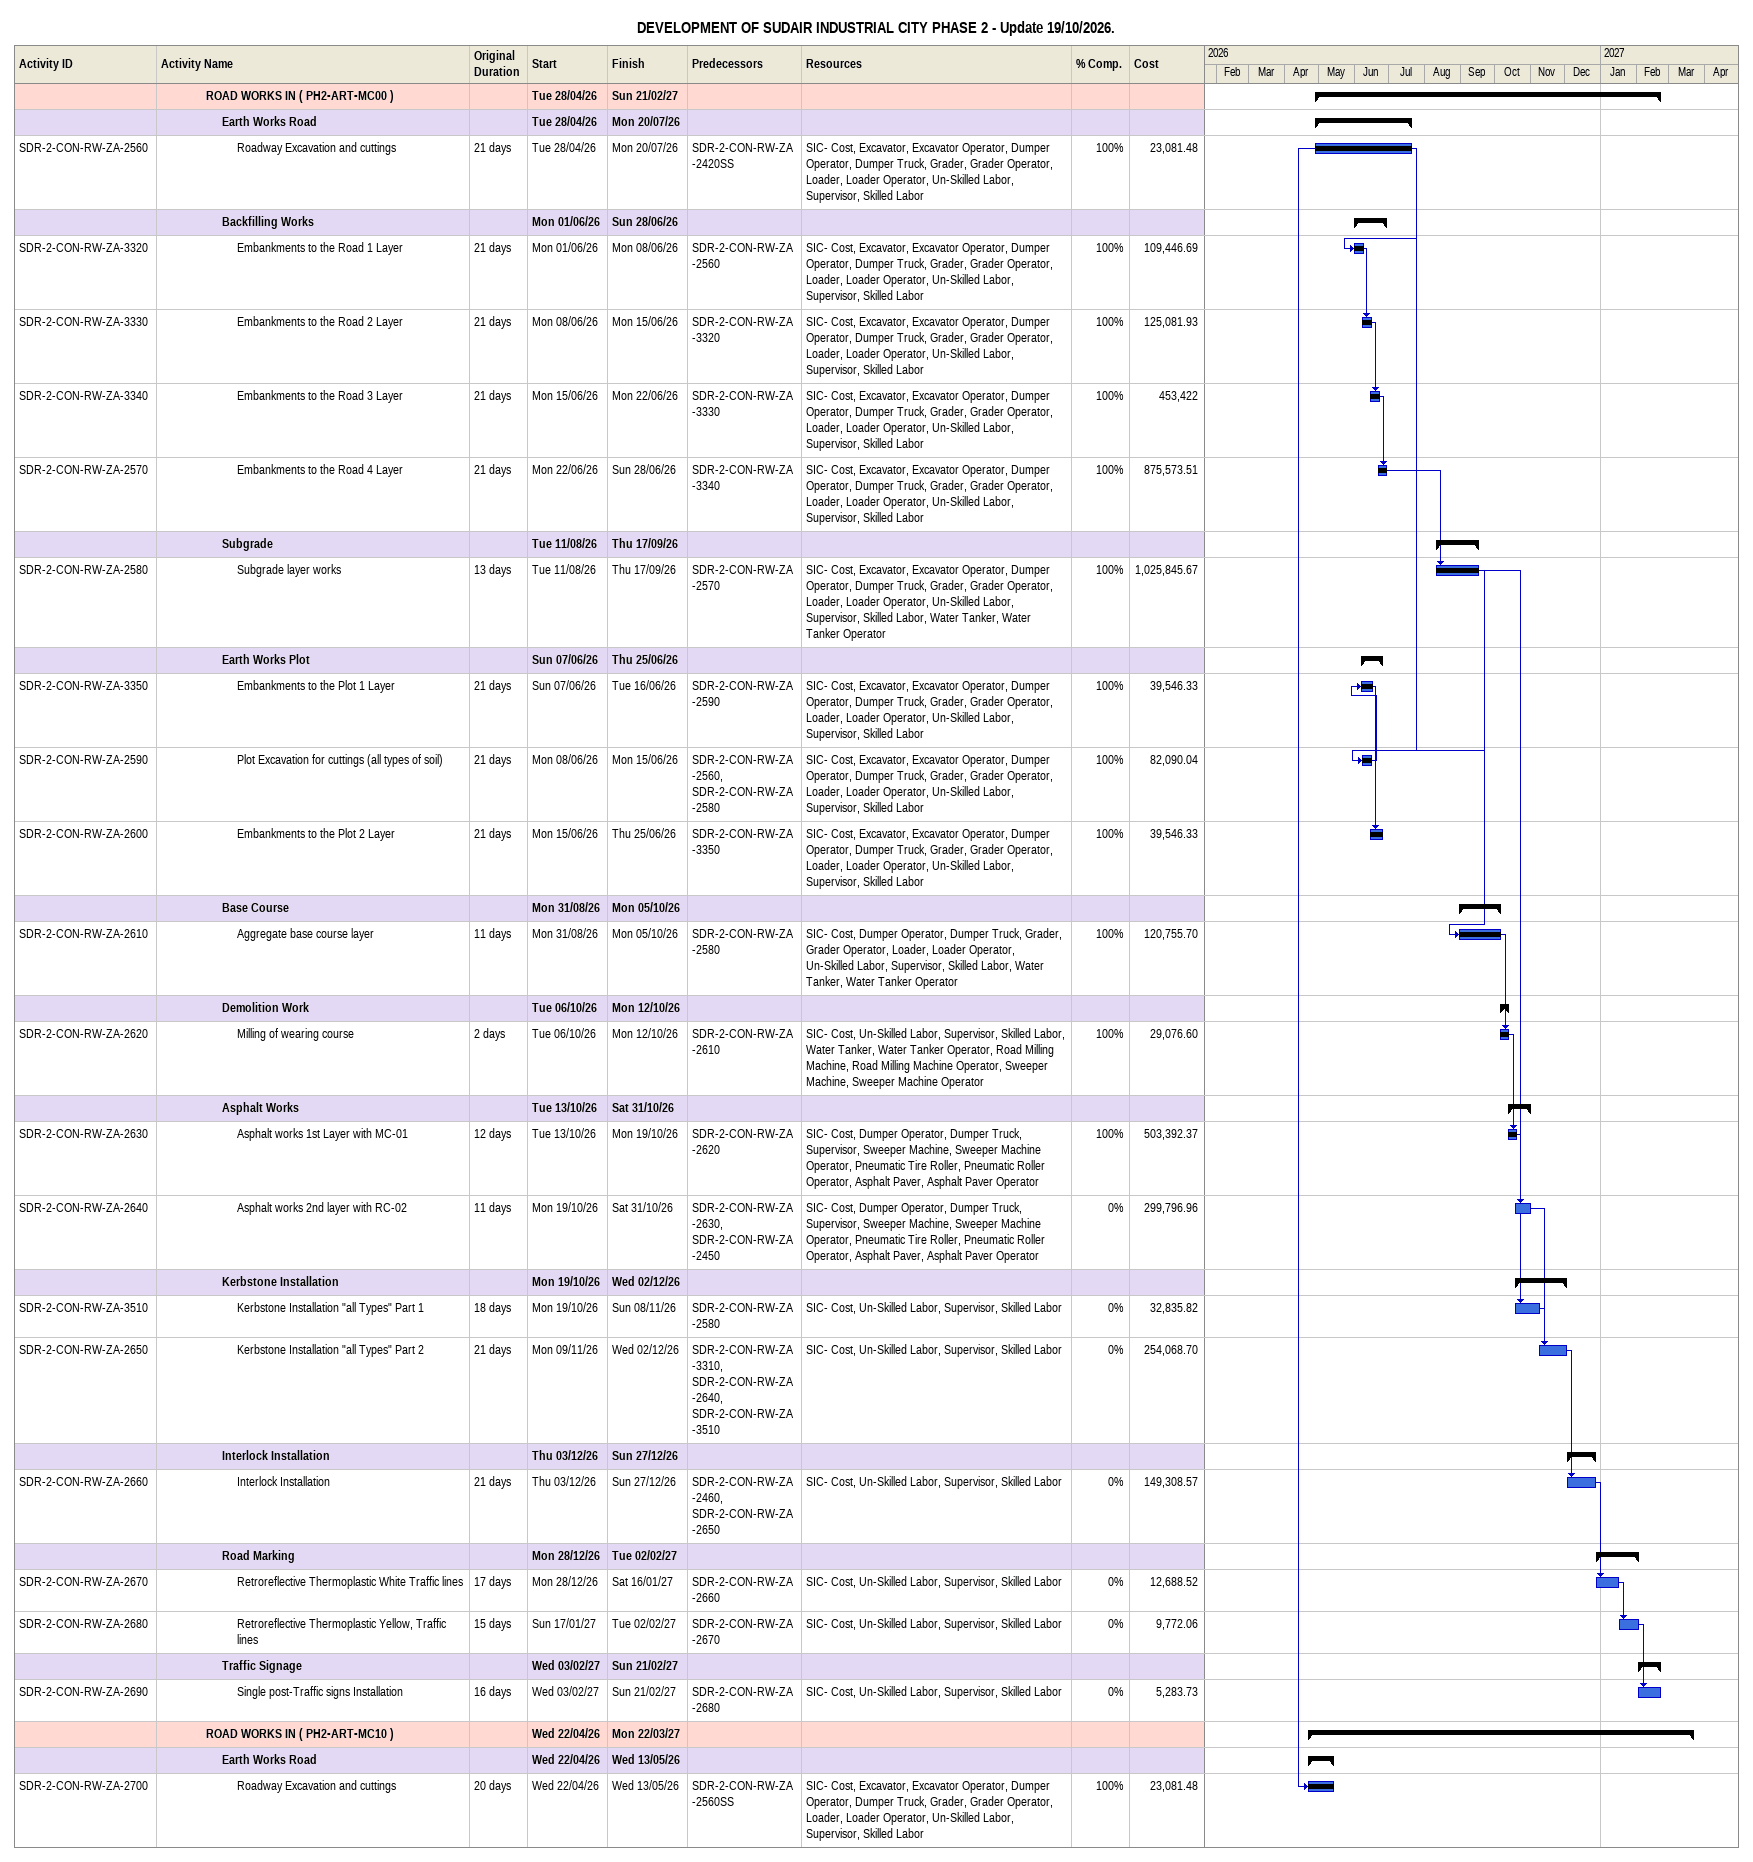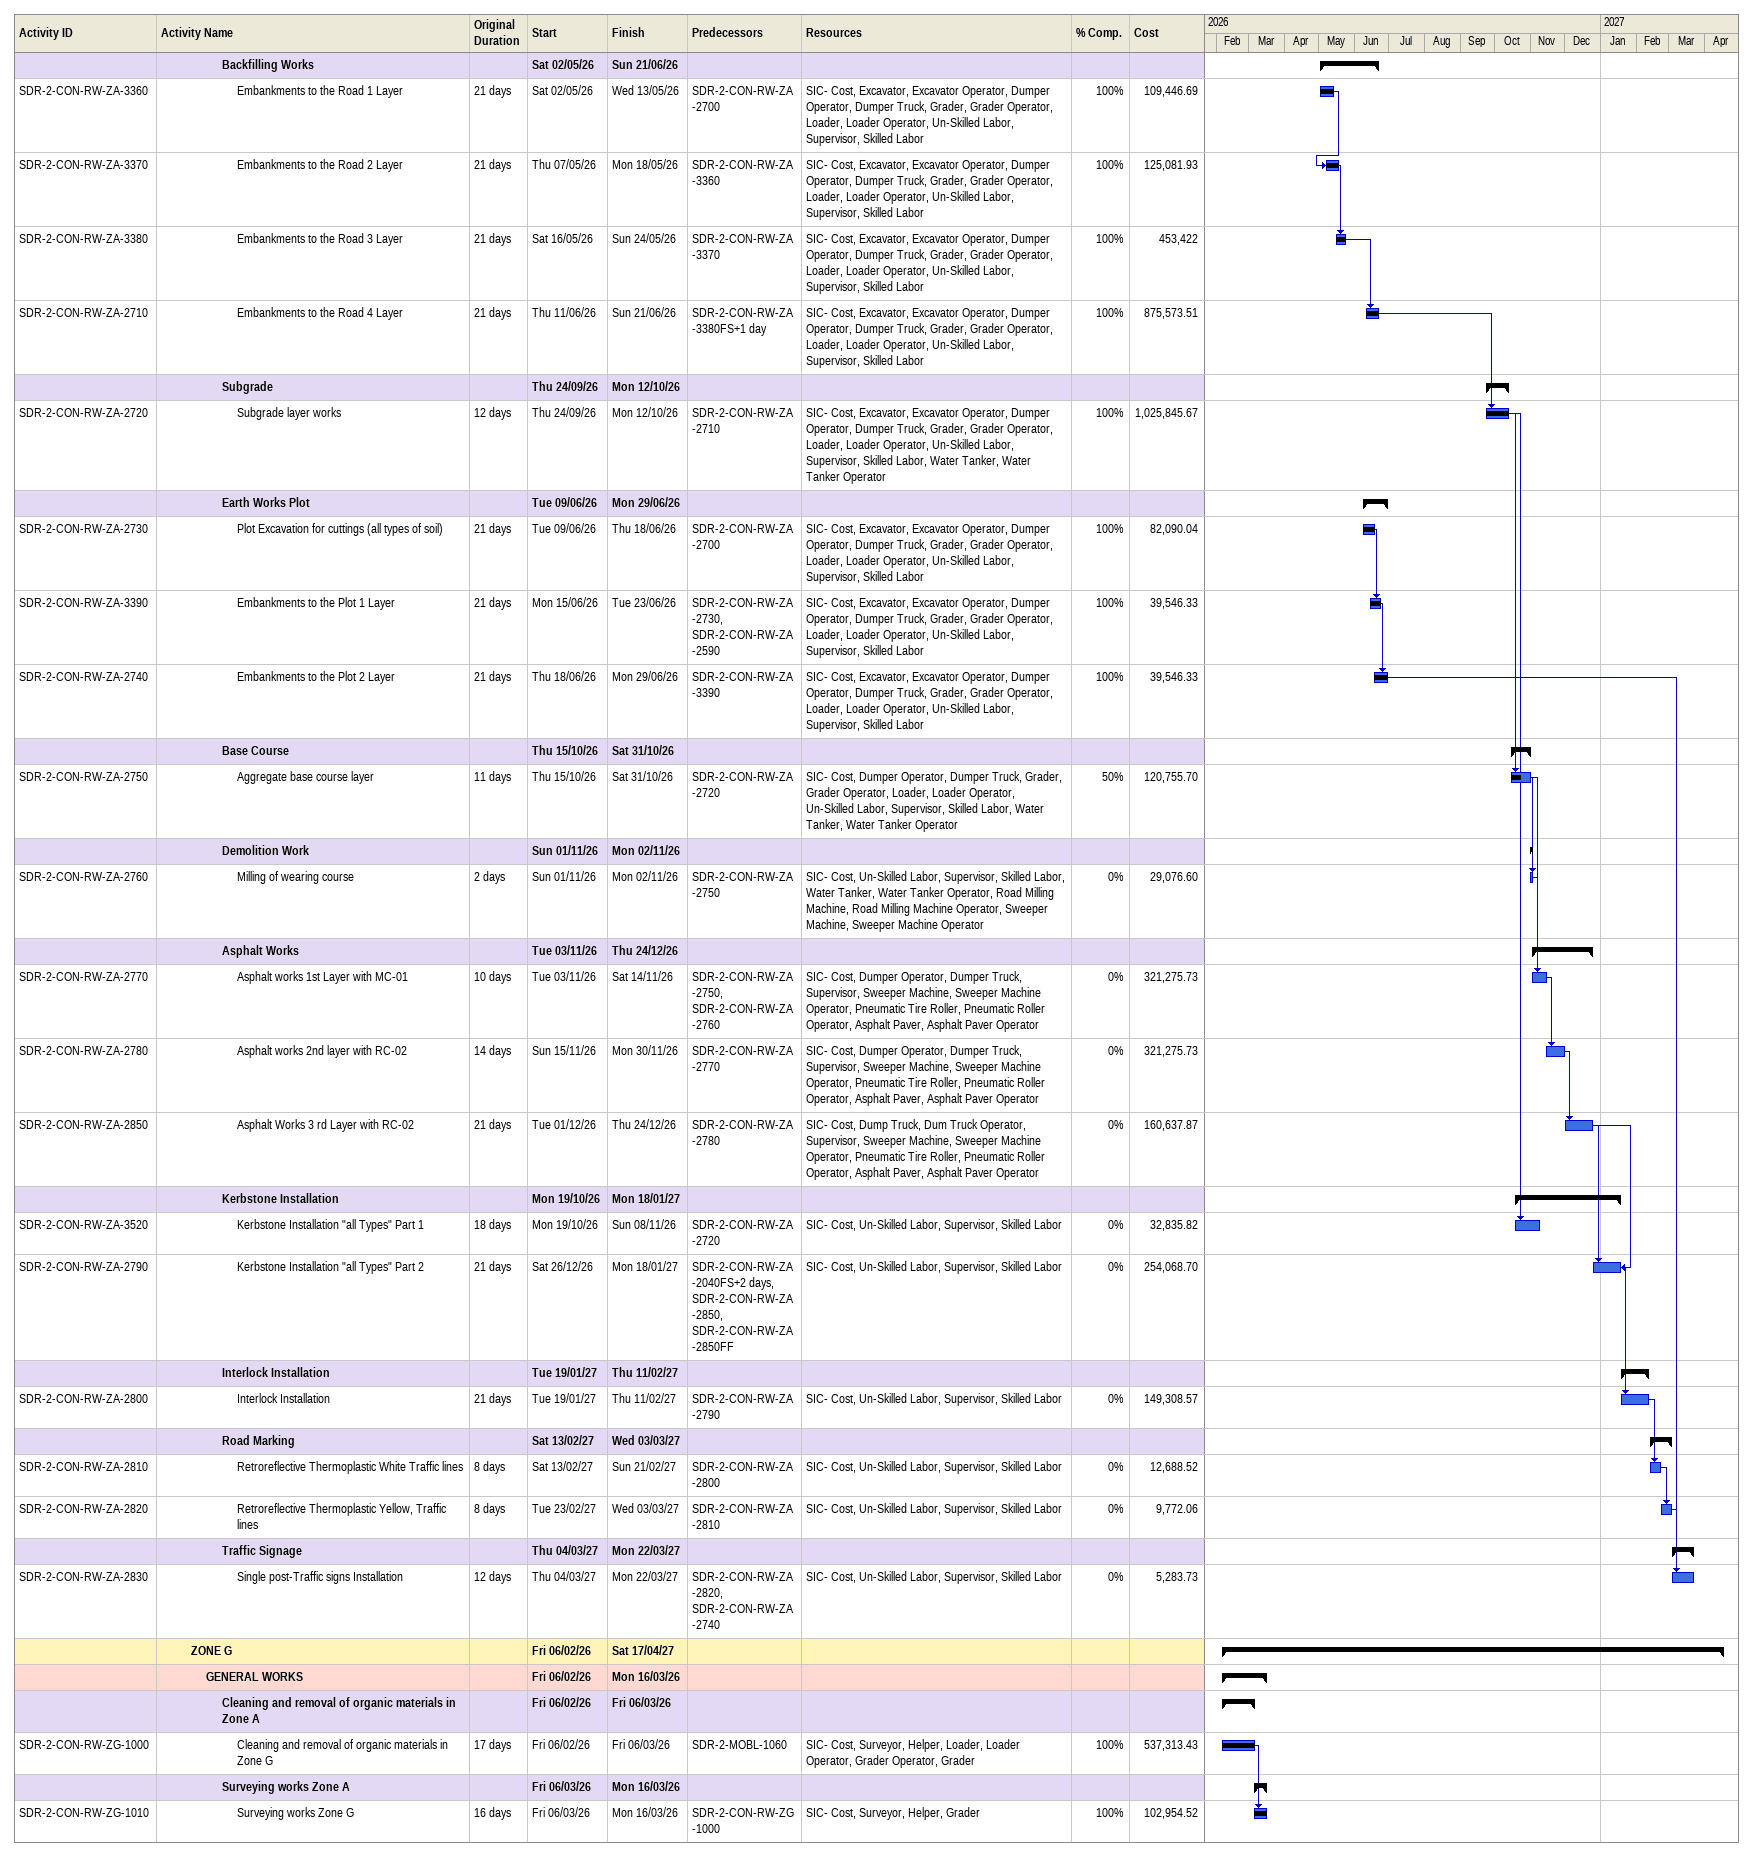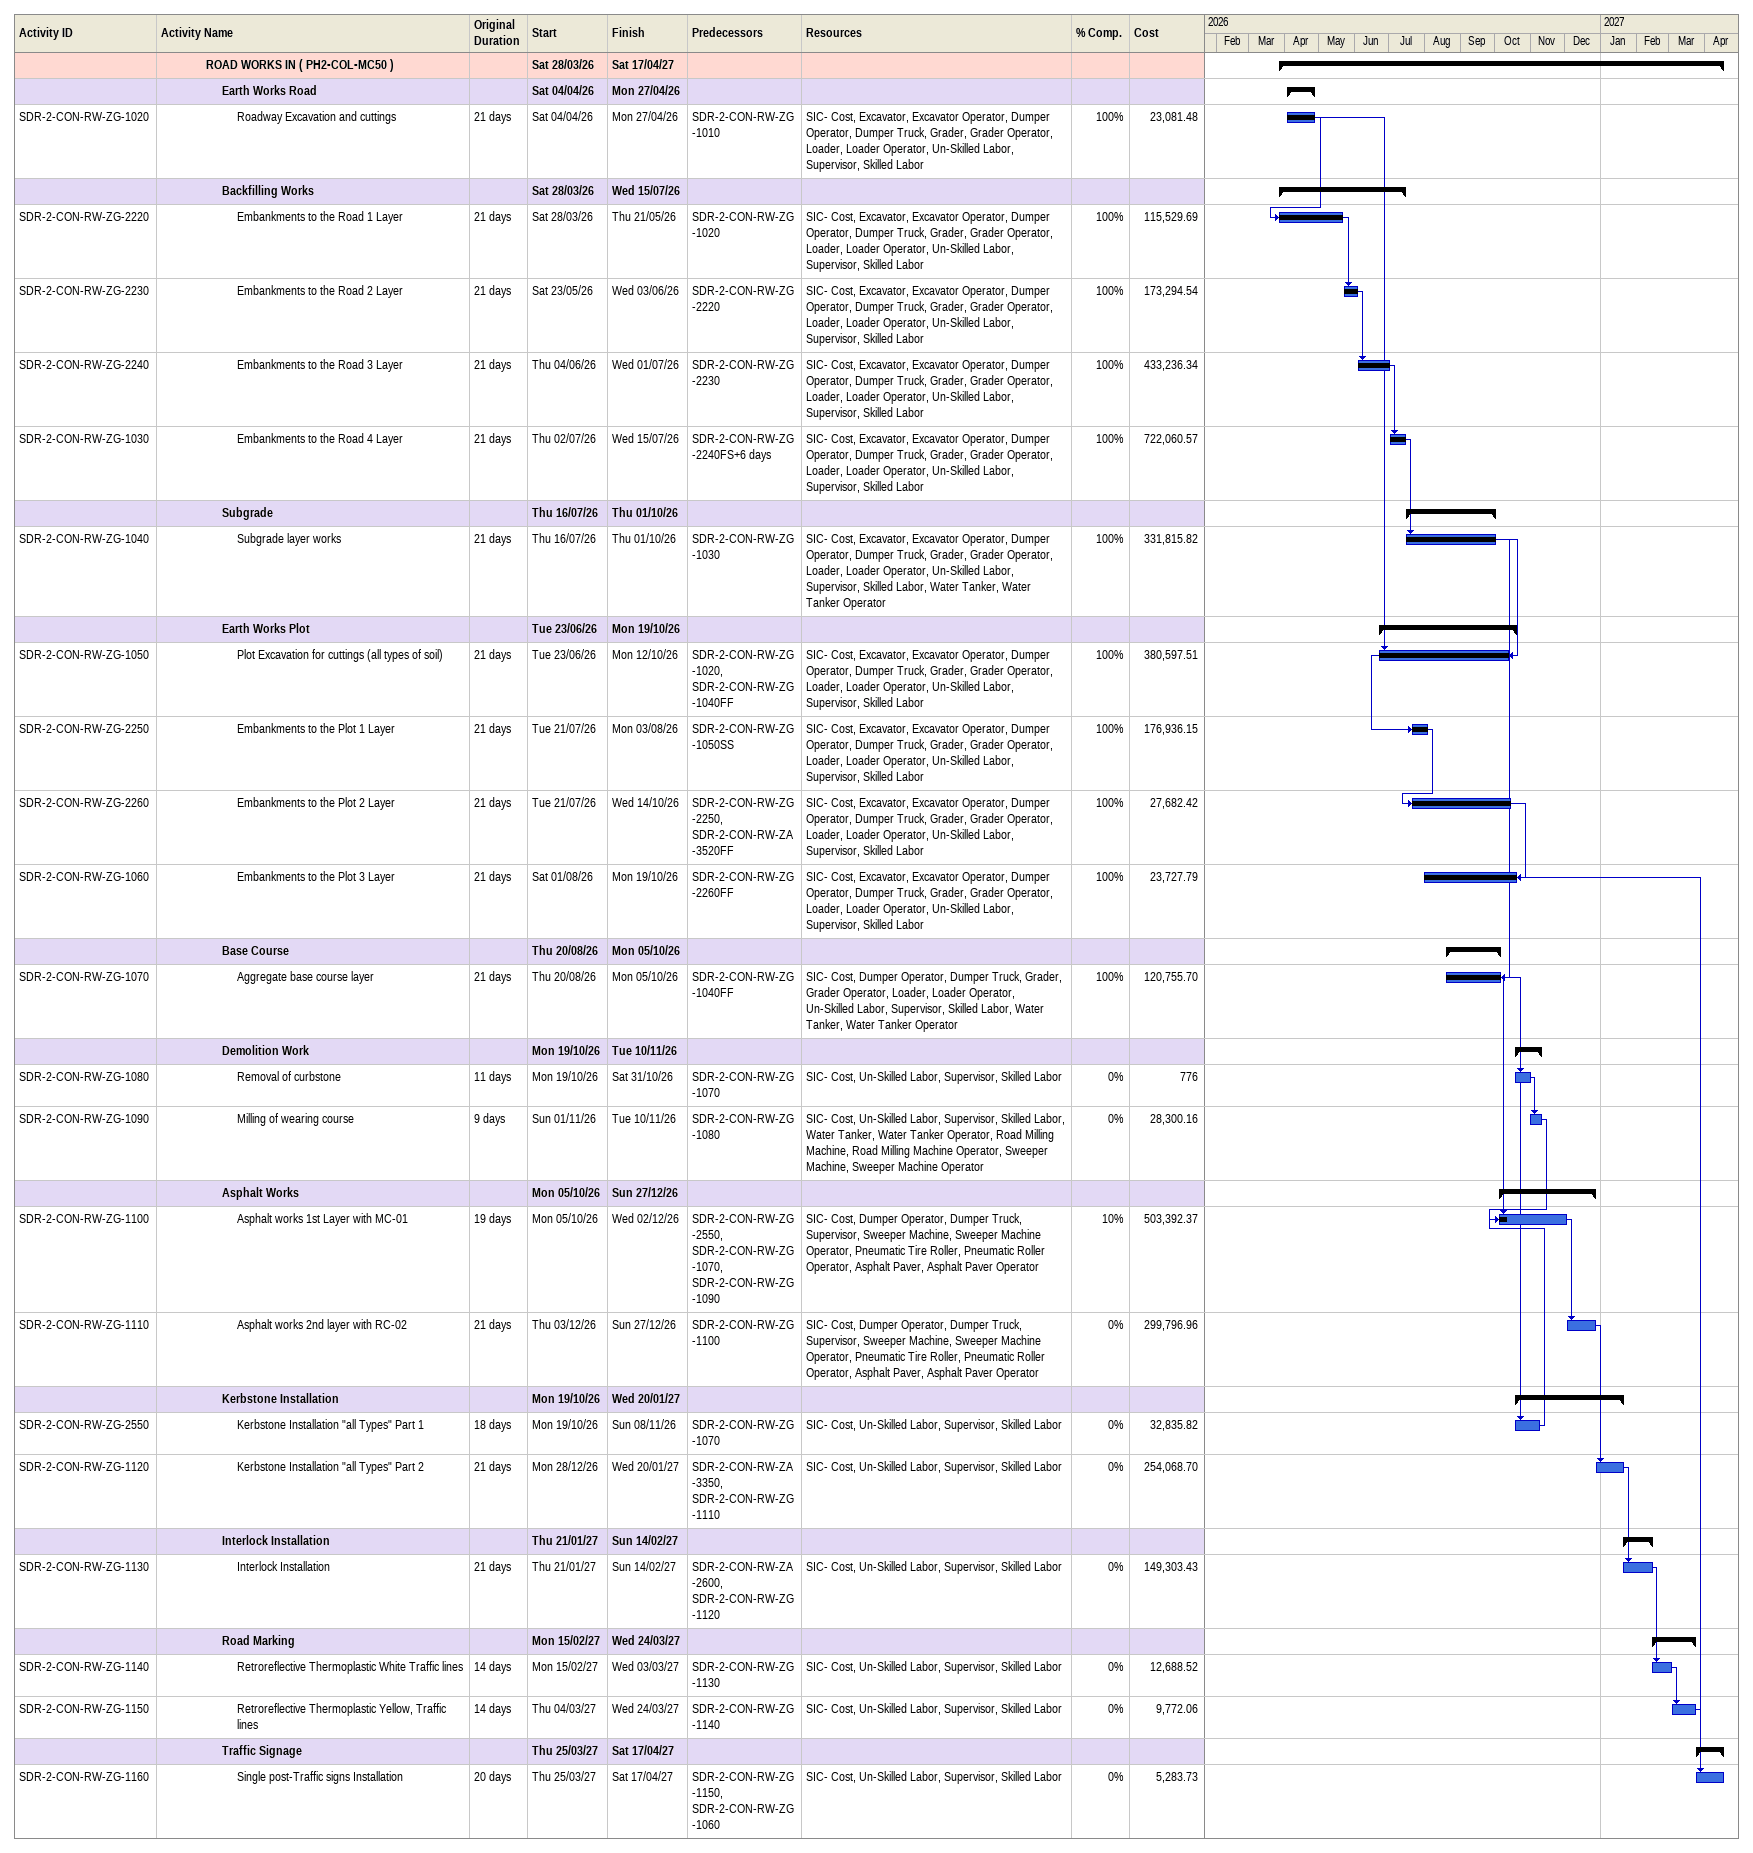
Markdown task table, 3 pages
DEVELOPMENT OF SUDAIR INDUSTRIAL CITY PHASE 2 - Update 19/10/2026.

| ID | Level | Task | Original duration | Start | Finish | Predecessors | Resources | % complete | Cost |
|---|---|---|---|---|---|---|---|---|---|
|  | 4 | **ROAD WORKS IN ( PH2-ART-MC00 )** |  | 2026-04-28 | 2027-02-21 |  |  |  |  |
|  | 5 | **Earth Works Road** |  | 2026-04-28 | 2026-07-20 |  |  |  |  |
| SDR-2-CON-RW-ZA-2560 | 6 | Roadway Excavation and cuttings | 21d | 2026-04-28 | 2026-07-20 | SDR-2-CON-RW-ZA-2420SS | SIC- Cost, Excavator, Excavator Operator, Dumper Operator, Dumper Truck, Grader, Grader Operator, Loader, Loader Operator, Un-Skilled Labor, Supervisor, Skilled Labor | 100 | 23081.48 |
|  | 5 | **Backfilling Works** |  | 2026-06-01 | 2026-06-28 |  |  |  |  |
| SDR-2-CON-RW-ZA-3320 | 6 | Embankments to the Road 1 Layer | 21d | 2026-06-01 | 2026-06-08 | SDR-2-CON-RW-ZA-2560 | SIC- Cost, Excavator, Excavator Operator, Dumper Operator, Dumper Truck, Grader, Grader Operator, Loader, Loader Operator, Un-Skilled Labor, Supervisor, Skilled Labor | 100 | 109446.69 |
| SDR-2-CON-RW-ZA-3330 | 6 | Embankments to the Road 2 Layer | 21d | 2026-06-08 | 2026-06-15 | SDR-2-CON-RW-ZA-3320 | SIC- Cost, Excavator, Excavator Operator, Dumper Operator, Dumper Truck, Grader, Grader Operator, Loader, Loader Operator, Un-Skilled Labor, Supervisor, Skilled Labor | 100 | 125081.93 |
| SDR-2-CON-RW-ZA-3340 | 6 | Embankments to the Road 3 Layer | 21d | 2026-06-15 | 2026-06-22 | SDR-2-CON-RW-ZA-3330 | SIC- Cost, Excavator, Excavator Operator, Dumper Operator, Dumper Truck, Grader, Grader Operator, Loader, Loader Operator, Un-Skilled Labor, Supervisor, Skilled Labor | 100 | 453422 |
| SDR-2-CON-RW-ZA-2570 | 6 | Embankments to the Road 4 Layer | 21d | 2026-06-22 | 2026-06-28 | SDR-2-CON-RW-ZA-3340 | SIC- Cost, Excavator, Excavator Operator, Dumper Operator, Dumper Truck, Grader, Grader Operator, Loader, Loader Operator, Un-Skilled Labor, Supervisor, Skilled Labor | 100 | 875573.51 |
|  | 5 | **Subgrade** |  | 2026-08-11 | 2026-09-17 |  |  |  |  |
| SDR-2-CON-RW-ZA-2580 | 6 | Subgrade layer works | 13d | 2026-08-11 | 2026-09-17 | SDR-2-CON-RW-ZA-2570 | SIC- Cost, Excavator, Excavator Operator, Dumper Operator, Dumper Truck, Grader, Grader Operator, Loader, Loader Operator, Un-Skilled Labor, Supervisor, Skilled Labor, Water Tanker, Water Tanker Operator | 100 | 1025845.67 |
|  | 5 | **Earth Works Plot** |  | 2026-06-07 | 2026-06-25 |  |  |  |  |
| SDR-2-CON-RW-ZA-3350 | 6 | Embankments to the Plot 1 Layer | 21d | 2026-06-07 | 2026-06-16 | SDR-2-CON-RW-ZA-2590 | SIC- Cost, Excavator, Excavator Operator, Dumper Operator, Dumper Truck, Grader, Grader Operator, Loader, Loader Operator, Un-Skilled Labor, Supervisor, Skilled Labor | 100 | 39546.33 |
| SDR-2-CON-RW-ZA-2590 | 6 | Plot Excavation for cuttings (all types of soil) | 21d | 2026-06-08 | 2026-06-15 | SDR-2-CON-RW-ZA-2560, SDR-2-CON-RW-ZA-2580 | SIC- Cost, Excavator, Excavator Operator, Dumper Operator, Dumper Truck, Grader, Grader Operator, Loader, Loader Operator, Un-Skilled Labor, Supervisor, Skilled Labor | 100 | 82090.04 |
| SDR-2-CON-RW-ZA-2600 | 6 | Embankments to the Plot 2 Layer | 21d | 2026-06-15 | 2026-06-25 | SDR-2-CON-RW-ZA-3350 | SIC- Cost, Excavator, Excavator Operator, Dumper Operator, Dumper Truck, Grader, Grader Operator, Loader, Loader Operator, Un-Skilled Labor, Supervisor, Skilled Labor | 100 | 39546.33 |
|  | 5 | **Base Course** |  | 2026-08-31 | 2026-10-05 |  |  |  |  |
| SDR-2-CON-RW-ZA-2610 | 6 | Aggregate base course layer | 11d | 2026-08-31 | 2026-10-05 | SDR-2-CON-RW-ZA-2580 | SIC- Cost, Dumper Operator, Dumper Truck, Grader, Grader Operator, Loader, Loader Operator, Un-Skilled Labor, Supervisor, Skilled Labor, Water Tanker, Water Tanker Operator | 100 | 120755.70 |
|  | 5 | **Demolition Work** |  | 2026-10-06 | 2026-10-12 |  |  |  |  |
| SDR-2-CON-RW-ZA-2620 | 6 | Milling of wearing course | 2d | 2026-10-06 | 2026-10-12 | SDR-2-CON-RW-ZA-2610 | SIC- Cost, Un-Skilled Labor, Supervisor, Skilled Labor, Water Tanker, Water Tanker Operator, Road Milling Machine, Road Milling Machine Operator, Sweeper Machine, Sweeper Machine Operator | 100 | 29076.60 |
|  | 5 | **Asphalt Works** |  | 2026-10-13 | 2026-10-31 |  |  |  |  |
| SDR-2-CON-RW-ZA-2630 | 6 | Asphalt works 1st Layer with MC-01 | 12d | 2026-10-13 | 2026-10-19 | SDR-2-CON-RW-ZA-2620 | SIC- Cost, Dumper Operator, Dumper Truck, Supervisor, Sweeper Machine, Sweeper Machine Operator, Pneumatic Tire Roller, Pneumatic Roller Operator, Asphalt Paver, Asphalt Paver Operator | 100 | 503392.37 |
| SDR-2-CON-RW-ZA-2640 | 6 | Asphalt works 2nd layer with RC-02 | 11d | 2026-10-19 | 2026-10-31 | SDR-2-CON-RW-ZA-2630, SDR-2-CON-RW-ZA-2450 | SIC- Cost, Dumper Operator, Dumper Truck, Supervisor, Sweeper Machine, Sweeper Machine Operator, Pneumatic Tire Roller, Pneumatic Roller Operator, Asphalt Paver, Asphalt Paver Operator | 0 | 299796.96 |
|  | 5 | **Kerbstone Installation** |  | 2026-10-19 | 2026-12-02 |  |  |  |  |
| SDR-2-CON-RW-ZA-3510 | 6 | Kerbstone Installation "all Types" Part 1 | 18d | 2026-10-19 | 2026-11-08 | SDR-2-CON-RW-ZA-2580 | SIC- Cost, Un-Skilled Labor, Supervisor, Skilled Labor | 0 | 32835.82 |
| SDR-2-CON-RW-ZA-2650 | 6 | Kerbstone Installation "all Types" Part 2 | 21d | 2026-11-09 | 2026-12-02 | SDR-2-CON-RW-ZA-3310, SDR-2-CON-RW-ZA-2640, SDR-2-CON-RW-ZA-3510 | SIC- Cost, Un-Skilled Labor, Supervisor, Skilled Labor | 0 | 254068.70 |
|  | 5 | **Interlock Installation** |  | 2026-12-03 | 2026-12-27 |  |  |  |  |
| SDR-2-CON-RW-ZA-2660 | 6 | Interlock Installation | 21d | 2026-12-03 | 2026-12-27 | SDR-2-CON-RW-ZA-2460, SDR-2-CON-RW-ZA-2650 | SIC- Cost, Un-Skilled Labor, Supervisor, Skilled Labor | 0 | 149308.57 |
|  | 5 | **Road Marking** |  | 2026-12-28 | 2027-02-02 |  |  |  |  |
| SDR-2-CON-RW-ZA-2670 | 6 | Retroreflective Thermoplastic White Traffic lines | 17d | 2026-12-28 | 2027-01-16 | SDR-2-CON-RW-ZA-2660 | SIC- Cost, Un-Skilled Labor, Supervisor, Skilled Labor | 0 | 12688.52 |
| SDR-2-CON-RW-ZA-2680 | 6 | Retroreflective Thermoplastic Yellow, Traffic lines | 15d | 2027-01-17 | 2027-02-02 | SDR-2-CON-RW-ZA-2670 | SIC- Cost, Un-Skilled Labor, Supervisor, Skilled Labor | 0 | 9772.06 |
|  | 5 | **Traffic Signage** |  | 2027-02-03 | 2027-02-21 |  |  |  |  |
| SDR-2-CON-RW-ZA-2690 | 6 | Single post-Traffic signs Installation | 16d | 2027-02-03 | 2027-02-21 | SDR-2-CON-RW-ZA-2680 | SIC- Cost, Un-Skilled Labor, Supervisor, Skilled Labor | 0 | 5283.73 |
|  | 4 | **ROAD WORKS IN ( PH2-ART-MC10 )** |  | 2026-04-22 | 2027-03-22 |  |  |  |  |
|  | 5 | **Earth Works Road** |  | 2026-04-22 | 2026-05-13 |  |  |  |  |
| SDR-2-CON-RW-ZA-2700 | 6 | Roadway Excavation and cuttings | 20d | 2026-04-22 | 2026-05-13 | SDR-2-CON-RW-ZA-2560SS | SIC- Cost, Excavator, Excavator Operator, Dumper Operator, Dumper Truck, Grader, Grader Operator, Loader, Loader Operator, Un-Skilled Labor, Supervisor, Skilled Labor | 100 | 23081.48 |
|  | 5 | **Backfilling Works** |  | 2026-05-02 | 2026-06-21 |  |  |  |  |
| SDR-2-CON-RW-ZA-3360 | 6 | Embankments to the Road 1 Layer | 21d | 2026-05-02 | 2026-05-13 | SDR-2-CON-RW-ZA-2700 | SIC- Cost, Excavator, Excavator Operator, Dumper Operator, Dumper Truck, Grader, Grader Operator, Loader, Loader Operator, Un-Skilled Labor, Supervisor, Skilled Labor | 100 | 109446.69 |
| SDR-2-CON-RW-ZA-3370 | 6 | Embankments to the Road 2 Layer | 21d | 2026-05-07 | 2026-05-18 | SDR-2-CON-RW-ZA-3360 | SIC- Cost, Excavator, Excavator Operator, Dumper Operator, Dumper Truck, Grader, Grader Operator, Loader, Loader Operator, Un-Skilled Labor, Supervisor, Skilled Labor | 100 | 125081.93 |
| SDR-2-CON-RW-ZA-3380 | 6 | Embankments to the Road 3 Layer | 21d | 2026-05-16 | 2026-05-24 | SDR-2-CON-RW-ZA-3370 | SIC- Cost, Excavator, Excavator Operator, Dumper Operator, Dumper Truck, Grader, Grader Operator, Loader, Loader Operator, Un-Skilled Labor, Supervisor, Skilled Labor | 100 | 453422 |
| SDR-2-CON-RW-ZA-2710 | 6 | Embankments to the Road 4 Layer | 21d | 2026-06-11 | 2026-06-21 | SDR-2-CON-RW-ZA-3380FS+1d | SIC- Cost, Excavator, Excavator Operator, Dumper Operator, Dumper Truck, Grader, Grader Operator, Loader, Loader Operator, Un-Skilled Labor, Supervisor, Skilled Labor | 100 | 875573.51 |
|  | 5 | **Subgrade** |  | 2026-09-24 | 2026-10-12 |  |  |  |  |
| SDR-2-CON-RW-ZA-2720 | 6 | Subgrade layer works | 12d | 2026-09-24 | 2026-10-12 | SDR-2-CON-RW-ZA-2710 | SIC- Cost, Excavator, Excavator Operator, Dumper Operator, Dumper Truck, Grader, Grader Operator, Loader, Loader Operator, Un-Skilled Labor, Supervisor, Skilled Labor, Water Tanker, Water Tanker Operator | 100 | 1025845.67 |
|  | 5 | **Earth Works Plot** |  | 2026-06-09 | 2026-06-29 |  |  |  |  |
| SDR-2-CON-RW-ZA-2730 | 6 | Plot Excavation for cuttings (all types of soil) | 21d | 2026-06-09 | 2026-06-18 | SDR-2-CON-RW-ZA-2700 | SIC- Cost, Excavator, Excavator Operator, Dumper Operator, Dumper Truck, Grader, Grader Operator, Loader, Loader Operator, Un-Skilled Labor, Supervisor, Skilled Labor | 100 | 82090.04 |
| SDR-2-CON-RW-ZA-3390 | 6 | Embankments to the Plot 1 Layer | 21d | 2026-06-15 | 2026-06-23 | SDR-2-CON-RW-ZA-2730, SDR-2-CON-RW-ZA-2590 | SIC- Cost, Excavator, Excavator Operator, Dumper Operator, Dumper Truck, Grader, Grader Operator, Loader, Loader Operator, Un-Skilled Labor, Supervisor, Skilled Labor | 100 | 39546.33 |
| SDR-2-CON-RW-ZA-2740 | 6 | Embankments to the Plot 2 Layer | 21d | 2026-06-18 | 2026-06-29 | SDR-2-CON-RW-ZA-3390 | SIC- Cost, Excavator, Excavator Operator, Dumper Operator, Dumper Truck, Grader, Grader Operator, Loader, Loader Operator, Un-Skilled Labor, Supervisor, Skilled Labor | 100 | 39546.33 |
|  | 5 | **Base Course** |  | 2026-10-15 | 2026-10-31 |  |  |  |  |
| SDR-2-CON-RW-ZA-2750 | 6 | Aggregate base course layer | 11d | 2026-10-15 | 2026-10-31 | SDR-2-CON-RW-ZA-2720 | SIC- Cost, Dumper Operator, Dumper Truck, Grader, Grader Operator, Loader, Loader Operator, Un-Skilled Labor, Supervisor, Skilled Labor, Water Tanker, Water Tanker Operator | 50 | 120755.70 |
|  | 5 | **Demolition Work** |  | 2026-11-01 | 2026-11-02 |  |  |  |  |
| SDR-2-CON-RW-ZA-2760 | 6 | Milling of wearing course | 2d | 2026-11-01 | 2026-11-02 | SDR-2-CON-RW-ZA-2750 | SIC- Cost, Un-Skilled Labor, Supervisor, Skilled Labor, Water Tanker, Water Tanker Operator, Road Milling Machine, Road Milling Machine Operator, Sweeper Machine, Sweeper Machine Operator | 0 | 29076.60 |
|  | 5 | **Asphalt Works** |  | 2026-11-03 | 2026-12-24 |  |  |  |  |
| SDR-2-CON-RW-ZA-2770 | 6 | Asphalt works 1st Layer with MC-01 | 10d | 2026-11-03 | 2026-11-14 | SDR-2-CON-RW-ZA-2750, SDR-2-CON-RW-ZA-2760 | SIC- Cost, Dumper Operator, Dumper Truck, Supervisor, Sweeper Machine, Sweeper Machine Operator, Pneumatic Tire Roller, Pneumatic Roller Operator, Asphalt Paver, Asphalt Paver Operator | 0 | 321275.73 |
| SDR-2-CON-RW-ZA-2780 | 6 | Asphalt works 2nd layer with RC-02 | 14d | 2026-11-15 | 2026-11-30 | SDR-2-CON-RW-ZA-2770 | SIC- Cost, Dumper Operator, Dumper Truck, Supervisor, Sweeper Machine, Sweeper Machine Operator, Pneumatic Tire Roller, Pneumatic Roller Operator, Asphalt Paver, Asphalt Paver Operator | 0 | 321275.73 |
| SDR-2-CON-RW-ZA-2850 | 6 | Asphalt Works 3 rd Layer with RC-02 | 21d | 2026-12-01 | 2026-12-24 | SDR-2-CON-RW-ZA-2780 | SIC- Cost, Dump Truck, Dum Truck Operator, Supervisor, Sweeper Machine, Sweeper Machine Operator, Pneumatic Tire Roller, Pneumatic Roller Operator, Asphalt Paver, Asphalt Paver Operator | 0 | 160637.87 |
|  | 5 | **Kerbstone Installation** |  | 2026-10-19 | 2027-01-18 |  |  |  |  |
| SDR-2-CON-RW-ZA-3520 | 6 | Kerbstone Installation "all Types" Part 1 | 18d | 2026-10-19 | 2026-11-08 | SDR-2-CON-RW-ZA-2720 | SIC- Cost, Un-Skilled Labor, Supervisor, Skilled Labor | 0 | 32835.82 |
| SDR-2-CON-RW-ZA-2790 | 6 | Kerbstone Installation "all Types" Part 2 | 21d | 2026-12-26 | 2027-01-18 | SDR-2-CON-RW-ZA-2040FS+2d, SDR-2-CON-RW-ZA-2850, SDR-2-CON-RW-ZA-2850FF | SIC- Cost, Un-Skilled Labor, Supervisor, Skilled Labor | 0 | 254068.70 |
|  | 5 | **Interlock Installation** |  | 2027-01-19 | 2027-02-11 |  |  |  |  |
| SDR-2-CON-RW-ZA-2800 | 6 | Interlock Installation | 21d | 2027-01-19 | 2027-02-11 | SDR-2-CON-RW-ZA-2790 | SIC- Cost, Un-Skilled Labor, Supervisor, Skilled Labor | 0 | 149308.57 |
|  | 5 | **Road Marking** |  | 2027-02-13 | 2027-03-03 |  |  |  |  |
| SDR-2-CON-RW-ZA-2810 | 6 | Retroreflective Thermoplastic White Traffic lines | 8d | 2027-02-13 | 2027-02-21 | SDR-2-CON-RW-ZA-2800 | SIC- Cost, Un-Skilled Labor, Supervisor, Skilled Labor | 0 | 12688.52 |
| SDR-2-CON-RW-ZA-2820 | 6 | Retroreflective Thermoplastic Yellow, Traffic lines | 8d | 2027-02-23 | 2027-03-03 | SDR-2-CON-RW-ZA-2810 | SIC- Cost, Un-Skilled Labor, Supervisor, Skilled Labor | 0 | 9772.06 |
|  | 5 | **Traffic Signage** |  | 2027-03-04 | 2027-03-22 |  |  |  |  |
| SDR-2-CON-RW-ZA-2830 | 6 | Single post-Traffic signs Installation | 12d | 2027-03-04 | 2027-03-22 | SDR-2-CON-RW-ZA-2820, SDR-2-CON-RW-ZA-2740 | SIC- Cost, Un-Skilled Labor, Supervisor, Skilled Labor | 0 | 5283.73 |
|  | 3 | **ZONE G** |  | 2026-02-06 | 2027-04-17 |  |  |  |  |
|  | 4 | **GENERAL WORKS** |  | 2026-02-06 | 2026-03-16 |  |  |  |  |
|  | 5 | **Cleaning and removal of organic materials in Zone A** |  | 2026-02-06 | 2026-03-06 |  |  |  |  |
| SDR-2-CON-RW-ZG-1000 | 6 | Cleaning and removal of organic materials in Zone G | 17d | 2026-02-06 | 2026-03-06 | SDR-2-MOBL-1060 | SIC- Cost, Surveyor, Helper, Loader, Loader Operator, Grader Operator, Grader | 100 | 537313.43 |
|  | 5 | **Surveying works Zone A** |  | 2026-03-06 | 2026-03-16 |  |  |  |  |
| SDR-2-CON-RW-ZG-1010 | 6 | Surveying works Zone G | 16d | 2026-03-06 | 2026-03-16 | SDR-2-CON-RW-ZG-1000 | SIC- Cost, Surveyor, Helper, Grader | 100 | 102954.52 |
|  | 4 | **ROAD WORKS IN ( PH2-COL-MC50 )** |  | 2026-03-28 | 2027-04-17 |  |  |  |  |
|  | 5 | **Earth Works Road** |  | 2026-04-04 | 2026-04-27 |  |  |  |  |
| SDR-2-CON-RW-ZG-1020 | 6 | Roadway Excavation and cuttings | 21d | 2026-04-04 | 2026-04-27 | SDR-2-CON-RW-ZG-1010 | SIC- Cost, Excavator, Excavator Operator, Dumper Operator, Dumper Truck, Grader, Grader Operator, Loader, Loader Operator, Un-Skilled Labor, Supervisor, Skilled Labor | 100 | 23081.48 |
|  | 5 | **Backfilling Works** |  | 2026-03-28 | 2026-07-15 |  |  |  |  |
| SDR-2-CON-RW-ZG-2220 | 6 | Embankments to the Road 1 Layer | 21d | 2026-03-28 | 2026-05-21 | SDR-2-CON-RW-ZG-1020 | SIC- Cost, Excavator, Excavator Operator, Dumper Operator, Dumper Truck, Grader, Grader Operator, Loader, Loader Operator, Un-Skilled Labor, Supervisor, Skilled Labor | 100 | 115529.69 |
| SDR-2-CON-RW-ZG-2230 | 6 | Embankments to the Road 2 Layer | 21d | 2026-05-23 | 2026-06-03 | SDR-2-CON-RW-ZG-2220 | SIC- Cost, Excavator, Excavator Operator, Dumper Operator, Dumper Truck, Grader, Grader Operator, Loader, Loader Operator, Un-Skilled Labor, Supervisor, Skilled Labor | 100 | 173294.54 |
| SDR-2-CON-RW-ZG-2240 | 6 | Embankments to the Road 3 Layer | 21d | 2026-06-04 | 2026-07-01 | SDR-2-CON-RW-ZG-2230 | SIC- Cost, Excavator, Excavator Operator, Dumper Operator, Dumper Truck, Grader, Grader Operator, Loader, Loader Operator, Un-Skilled Labor, Supervisor, Skilled Labor | 100 | 433236.34 |
| SDR-2-CON-RW-ZG-1030 | 6 | Embankments to the Road 4 Layer | 21d | 2026-07-02 | 2026-07-15 | SDR-2-CON-RW-ZG-2240FS+6d | SIC- Cost, Excavator, Excavator Operator, Dumper Operator, Dumper Truck, Grader, Grader Operator, Loader, Loader Operator, Un-Skilled Labor, Supervisor, Skilled Labor | 100 | 722060.57 |
|  | 5 | **Subgrade** |  | 2026-07-16 | 2026-10-01 |  |  |  |  |
| SDR-2-CON-RW-ZG-1040 | 6 | Subgrade layer works | 21d | 2026-07-16 | 2026-10-01 | SDR-2-CON-RW-ZG-1030 | SIC- Cost, Excavator, Excavator Operator, Dumper Operator, Dumper Truck, Grader, Grader Operator, Loader, Loader Operator, Un-Skilled Labor, Supervisor, Skilled Labor, Water Tanker, Water Tanker Operator | 100 | 331815.82 |
|  | 5 | **Earth Works Plot** |  | 2026-06-23 | 2026-10-19 |  |  |  |  |
| SDR-2-CON-RW-ZG-1050 | 6 | Plot Excavation for cuttings (all types of soil) | 21d | 2026-06-23 | 2026-10-12 | SDR-2-CON-RW-ZG-1020, SDR-2-CON-RW-ZG-1040FF | SIC- Cost, Excavator, Excavator Operator, Dumper Operator, Dumper Truck, Grader, Grader Operator, Loader, Loader Operator, Un-Skilled Labor, Supervisor, Skilled Labor | 100 | 380597.51 |
| SDR-2-CON-RW-ZG-2250 | 6 | Embankments to the Plot 1 Layer | 21d | 2026-07-21 | 2026-08-03 | SDR-2-CON-RW-ZG-1050SS | SIC- Cost, Excavator, Excavator Operator, Dumper Operator, Dumper Truck, Grader, Grader Operator, Loader, Loader Operator, Un-Skilled Labor, Supervisor, Skilled Labor | 100 | 176936.15 |
| SDR-2-CON-RW-ZG-2260 | 6 | Embankments to the Plot 2 Layer | 21d | 2026-07-21 | 2026-10-14 | SDR-2-CON-RW-ZG-2250, SDR-2-CON-RW-ZA-3520FF | SIC- Cost, Excavator, Excavator Operator, Dumper Operator, Dumper Truck, Grader, Grader Operator, Loader, Loader Operator, Un-Skilled Labor, Supervisor, Skilled Labor | 100 | 27682.42 |
| SDR-2-CON-RW-ZG-1060 | 6 | Embankments to the Plot 3 Layer | 21d | 2026-08-01 | 2026-10-19 | SDR-2-CON-RW-ZG-2260FF | SIC- Cost, Excavator, Excavator Operator, Dumper Operator, Dumper Truck, Grader, Grader Operator, Loader, Loader Operator, Un-Skilled Labor, Supervisor, Skilled Labor | 100 | 23727.79 |
|  | 5 | **Base Course** |  | 2026-08-20 | 2026-10-05 |  |  |  |  |
| SDR-2-CON-RW-ZG-1070 | 6 | Aggregate base course layer | 21d | 2026-08-20 | 2026-10-05 | SDR-2-CON-RW-ZG-1040FF | SIC- Cost, Dumper Operator, Dumper Truck, Grader, Grader Operator, Loader, Loader Operator, Un-Skilled Labor, Supervisor, Skilled Labor, Water Tanker, Water Tanker Operator | 100 | 120755.70 |
|  | 5 | **Demolition Work** |  | 2026-10-19 | 2026-11-10 |  |  |  |  |
| SDR-2-CON-RW-ZG-1080 | 6 | Removal of curbstone | 11d | 2026-10-19 | 2026-10-31 | SDR-2-CON-RW-ZG-1070 | SIC- Cost, Un-Skilled Labor, Supervisor, Skilled Labor | 0 | 776 |
| SDR-2-CON-RW-ZG-1090 | 6 | Milling of wearing course | 9d | 2026-11-01 | 2026-11-10 | SDR-2-CON-RW-ZG-1080 | SIC- Cost, Un-Skilled Labor, Supervisor, Skilled Labor, Water Tanker, Water Tanker Operator, Road Milling Machine, Road Milling Machine Operator, Sweeper Machine, Sweeper Machine Operator | 0 | 28300.16 |
|  | 5 | **Asphalt Works** |  | 2026-10-05 | 2026-12-27 |  |  |  |  |
| SDR-2-CON-RW-ZG-1100 | 6 | Asphalt works 1st Layer with MC-01 | 19d | 2026-10-05 | 2026-12-02 | SDR-2-CON-RW-ZG-2550, SDR-2-CON-RW-ZG-1070, SDR-2-CON-RW-ZG-1090 | SIC- Cost, Dumper Operator, Dumper Truck, Supervisor, Sweeper Machine, Sweeper Machine Operator, Pneumatic Tire Roller, Pneumatic Roller Operator, Asphalt Paver, Asphalt Paver Operator | 10 | 503392.37 |
| SDR-2-CON-RW-ZG-1110 | 6 | Asphalt works 2nd layer with RC-02 | 21d | 2026-12-03 | 2026-12-27 | SDR-2-CON-RW-ZG-1100 | SIC- Cost, Dumper Operator, Dumper Truck, Supervisor, Sweeper Machine, Sweeper Machine Operator, Pneumatic Tire Roller, Pneumatic Roller Operator, Asphalt Paver, Asphalt Paver Operator | 0 | 299796.96 |
|  | 5 | **Kerbstone Installation** |  | 2026-10-19 | 2027-01-20 |  |  |  |  |
| SDR-2-CON-RW-ZG-2550 | 6 | Kerbstone Installation "all Types" Part 1 | 18d | 2026-10-19 | 2026-11-08 | SDR-2-CON-RW-ZG-1070 | SIC- Cost, Un-Skilled Labor, Supervisor, Skilled Labor | 0 | 32835.82 |
| SDR-2-CON-RW-ZG-1120 | 6 | Kerbstone Installation "all Types" Part 2 | 21d | 2026-12-28 | 2027-01-20 | SDR-2-CON-RW-ZA-3350, SDR-2-CON-RW-ZG-1110 | SIC- Cost, Un-Skilled Labor, Supervisor, Skilled Labor | 0 | 254068.70 |
|  | 5 | **Interlock Installation** |  | 2027-01-21 | 2027-02-14 |  |  |  |  |
| SDR-2-CON-RW-ZG-1130 | 6 | Interlock Installation | 21d | 2027-01-21 | 2027-02-14 | SDR-2-CON-RW-ZA-2600, SDR-2-CON-RW-ZG-1120 | SIC- Cost, Un-Skilled Labor, Supervisor, Skilled Labor | 0 | 149303.43 |
|  | 5 | **Road Marking** |  | 2027-02-15 | 2027-03-24 |  |  |  |  |
| SDR-2-CON-RW-ZG-1140 | 6 | Retroreflective Thermoplastic White Traffic lines | 14d | 2027-02-15 | 2027-03-03 | SDR-2-CON-RW-ZG-1130 | SIC- Cost, Un-Skilled Labor, Supervisor, Skilled Labor | 0 | 12688.52 |
| SDR-2-CON-RW-ZG-1150 | 6 | Retroreflective Thermoplastic Yellow, Traffic lines | 14d | 2027-03-04 | 2027-03-24 | SDR-2-CON-RW-ZG-1140 | SIC- Cost, Un-Skilled Labor, Supervisor, Skilled Labor | 0 | 9772.06 |
|  | 5 | **Traffic Signage** |  | 2027-03-25 | 2027-04-17 |  |  |  |  |
| SDR-2-CON-RW-ZG-1160 | 6 | Single post-Traffic signs Installation | 20d | 2027-03-25 | 2027-04-17 | SDR-2-CON-RW-ZG-1150, SDR-2-CON-RW-ZG-1060 | SIC- Cost, Un-Skilled Labor, Supervisor, Skilled Labor | 0 | 5283.73 |
